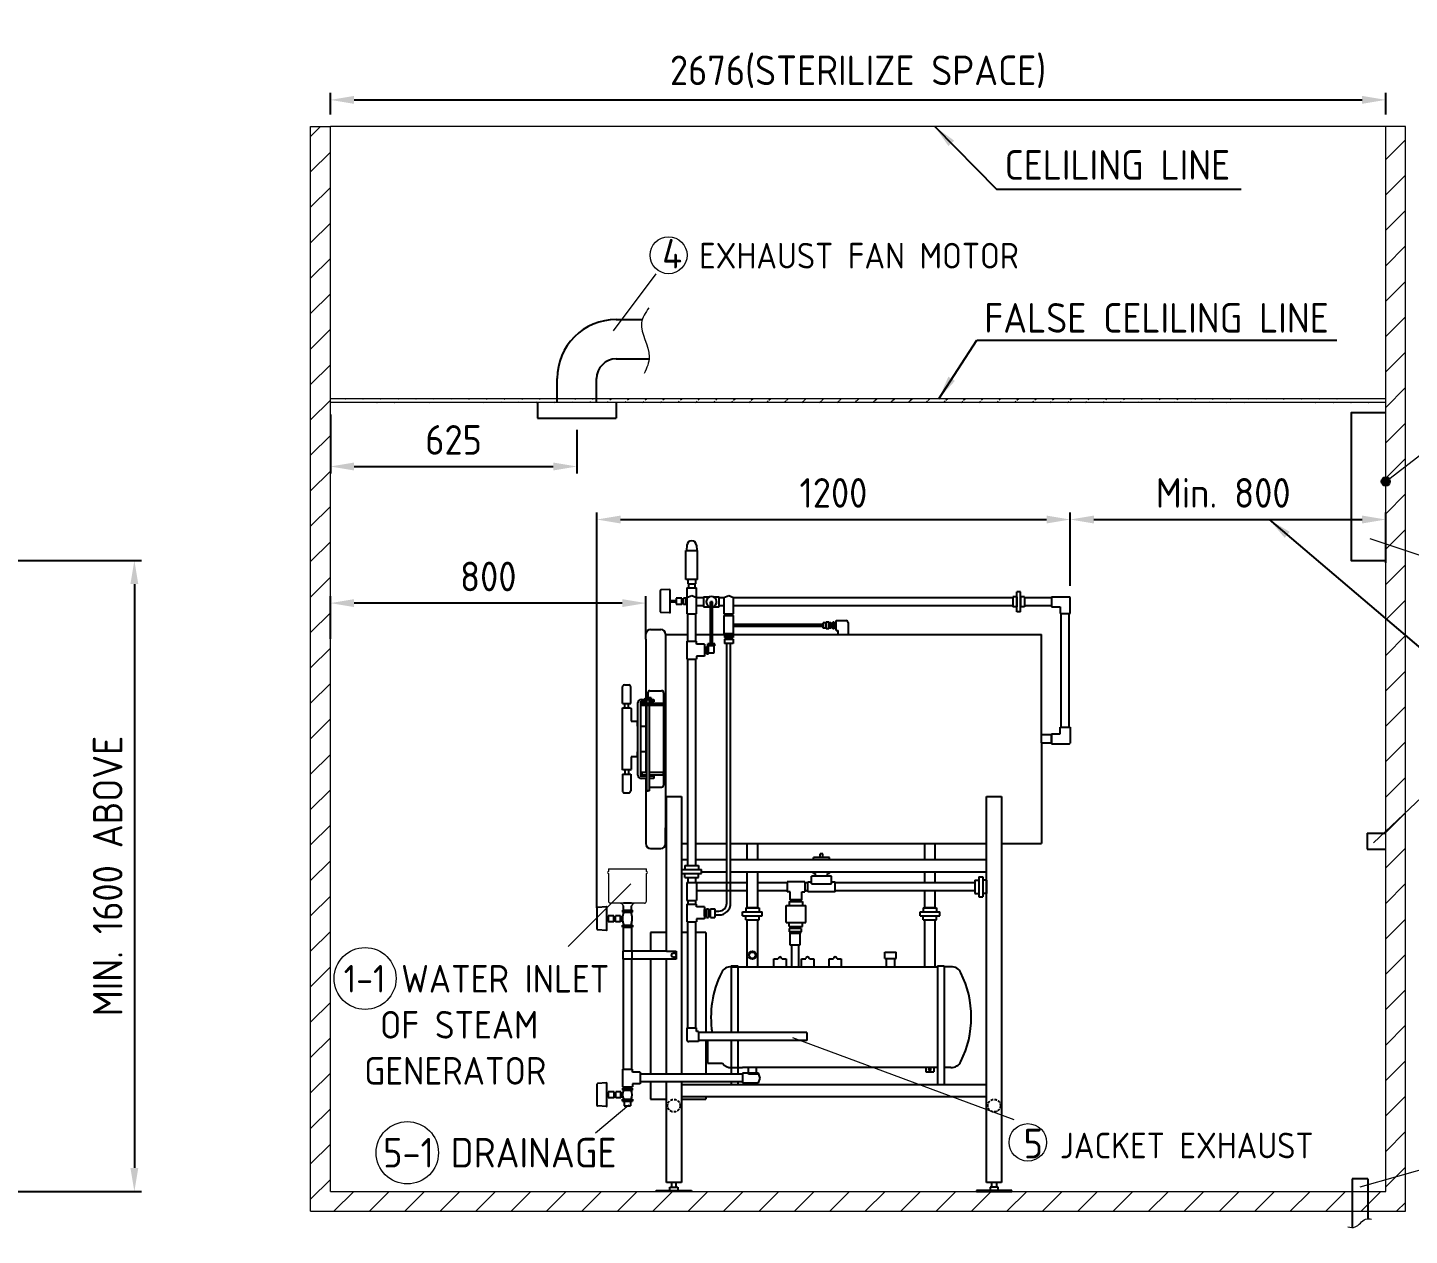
# Model space of a CAD drawing. Header units: millimetres. Extents: x 13007 to 24727, y 23 to 8263.
# Drawn here: x 19214 to 22717, y 1985 to 5047 of the extents above; entities that cross this region are included whole.
import ezdxf

# ---------------------------------------------------------------- set-up
doc = ezdxf.new("R2010")
doc.units = ezdxf.units.MM
doc.linetypes.add('DASHED2', pattern=[9.525, 6.35, -3.175])
doc.linetypes.add('HIDDEN', pattern=[9.525, 6.35, -3.175])
doc.layers.get('0').update_dxf_attribs({"lineweight": 25})
for name, color, linetype, lineweight in [('D', 3, 'Continuous', 13), ('H', 2, 'HIDDEN', 15), ('S', 4, 'Continuous', 15)]:
    doc.layers.add(name, color=color, linetype=linetype, lineweight=lineweight)
doc.styles.get("Standard").update_dxf_attribs({"font": 'KAIU.TTF'})
doc.styles.add('STU25', font='isocp2.shx')
doc.dimstyles.new('STU25', dxfattribs={"dimscale": 30, "dimtxt": 2.5, "dimasz": 2, "dimexe": 0.6, "dimexo": 1, "dimgap": 1, "dimtad": 1, "dimdsep": 46, "dimtxsty": 'STU25', "dimcen": 2, "dimazin": 2, "dimtfac": 1, "dimtmove": 0, "dimatfit": 3, "dimfxl": 0, "dimtolj": 1, "dimtzin": 0, "dimarcsym": 0})
doc.dimstyles.new('STU25$7', dxfattribs={"dimscale": 30, "dimtxt": 2.5, "dimasz": 2, "dimexe": 1.25, "dimexo": 0.625, "dimgap": 1, "dimtad": 0, "dimdec": 4, "dimdsep": 46, "dimtxsty": 'STU25', "dimcen": 2.5, "dimazin": 2, "dimtfac": 1, "dimtdec": 4, "dimtmove": 0, "dimatfit": 3, "dimfxl": 0, "dimtolj": 1, "dimtzin": 0, "dimarcsym": 0})

# ---------------------------------------------------------------- blocks, each defined once
blk = doc.blocks.new('*D11')
at = {"layer": 'D', "color": 0, "lineweight": -2}
for p, q in [((19981.2, 4826), (19981.2, 4881.5)), ((22657, 4826), (22657, 4881.5)), ((20041.2, 4863.5), (22597, 4863.5))]:
    blk.add_line(p, q, dxfattribs=at)
at = {"layer": 'D', "color": 0}
for points in [[(20041.2, 4873.5), (20041.2, 4853.5), (19981.2, 4863.5)], [(22597, 4853.5), (22597, 4873.5), (22657, 4863.5)]]:
    blk.add_solid(points, dxfattribs=at)
at = {"layer": 'Defpoints', "color": 0}
for p in [(22657, 4863.5), (19981.2, 4796), (22657, 4796)]:
    blk.add_point(p, dxfattribs=at)
at = {"layer": 'D', "color": 0, "insert": (21319.1, 4934.7), "char_height": 75, "attachment_point": 5, "style": 'STU25'}
blk.add_mtext('\\A1;{\\Fisocp2.shx;2676(STERILIZE SPACE)}', dxfattribs=at)
blk = doc.blocks.new('*D12')
at = {"layer": 'D', "color": 0, "lineweight": -2}
for p, q in [((18856.6, 3696), (19502.3, 3696)), ((19484.3, 3636), (19484.3, 2156)), ((19186.5, 2096), (19502.3, 2096))]:
    blk.add_line(p, q, dxfattribs=at)
at = {"layer": 'D', "color": 0}
for points in [[(19494.3, 3636), (19474.3, 3636), (19484.3, 3696)], [(19474.3, 2156), (19494.3, 2156), (19484.3, 2096)]]:
    blk.add_solid(points, dxfattribs=at)
at = {"layer": 'Defpoints', "color": 0}
for p in [(18826.6, 3696), (19156.5, 2096), (19484.3, 2096)]:
    blk.add_point(p, dxfattribs=at)
at = {"layer": 'D', "color": 0, "insert": (19416.8, 2896), "char_height": 75, "attachment_point": 5, "rotation": 90, "style": 'STU25'}
blk.add_mtext('\\A1;{\\Fisocp2.shx;MIN. 1600 ABOVE}', dxfattribs=at)
blk = doc.blocks.new('*D15')
at = {"layer": 'D', "color": 0, "lineweight": -2}
for p, q in [((21857, 3631.5), (21857, 3817.7)), ((21917, 3799.7), (22597, 3799.7)), ((22657, 3689.5), (22657, 3817.7))]:
    blk.add_line(p, q, dxfattribs=at)
at = {"layer": 'D', "color": 0}
for points in [[(21917, 3809.7), (21917, 3789.7), (21857, 3799.7)], [(22597, 3789.7), (22597, 3809.7), (22657, 3799.7)]]:
    blk.add_solid(points, dxfattribs=at)
at = {"layer": 'Defpoints', "color": 0}
for p in [(22657, 3799.7), (22657, 3659.5), (21857, 3601.5)]:
    blk.add_point(p, dxfattribs=at)
at = {"layer": 'D', "color": 0, "insert": (22244.9, 3867.2), "char_height": 75, "attachment_point": 5, "style": 'STU25'}
blk.add_mtext('\\A1;{\\Fisocp2.shx;Min. 800}', dxfattribs=at)
blk = doc.blocks.new('*D16')
at = {"layer": 'D', "color": 0, "linetype": 'Continuous', "lineweight": -2}
for p, q in [((20657, 2815.6), (20657, 3817.7)), ((20717, 3799.7), (21797, 3799.7)), ((21857, 3631.5), (21857, 3817.7))]:
    blk.add_line(p, q, dxfattribs=at)
at = {"layer": 'D', "color": 0}
for points in [[(20717, 3809.7), (20717, 3789.7), (20657, 3799.7)], [(21797, 3789.7), (21797, 3809.7), (21857, 3799.7)]]:
    blk.add_solid(points, dxfattribs=at)
at = {"layer": 'Defpoints', "color": 0}
for p in [(21857, 3799.7), (21857, 3601.5), (20657, 2785.6)]:
    blk.add_point(p, dxfattribs=at)
at = {"layer": 'D', "color": 0, "insert": (21256.7, 3867.2), "char_height": 75, "attachment_point": 5, "style": 'STU25'}
blk.add_mtext('\\A1;{\\Fisocp2.shx;1200}', dxfattribs=at)
blk = doc.blocks.new('*D17')
at = {"layer": 'D', "color": 0, "lineweight": -2}
for p, q in [((19981.2, 3497.2), (19981.2, 3605.8)), ((20721.2, 3587.8), (20041.2, 3587.8)), ((20781.2, 3497.2), (20781.2, 3605.8))]:
    blk.add_line(p, q, dxfattribs=at)
at = {"layer": 'D', "color": 0}
for points in [[(20041.2, 3597.8), (20041.2, 3577.8), (19981.2, 3587.8)], [(20721.2, 3577.8), (20721.2, 3597.8), (20781.2, 3587.8)]]:
    blk.add_solid(points, dxfattribs=at)
at = {"layer": 'Defpoints', "color": 0}
for p in [(19981.2, 3587.8), (19981.2, 3467.2), (20781.2, 3467.2)]:
    blk.add_point(p, dxfattribs=at)
at = {"layer": 'D', "color": 0, "insert": (20381.6, 3655.3), "char_height": 75, "attachment_point": 5, "style": 'STU25'}
blk.add_mtext('\\A1;800', dxfattribs=at)
blk = doc.blocks.new('*D18')
at = {"layer": 'D', "color": 0, "linetype": 'Continuous', "lineweight": -2}
for p, q in [((19981.2, 4066), (19981.2, 3916.1)), ((20606.2, 4026.9), (20606.2, 3916.1)), ((20041.2, 3934.1), (20546.2, 3934.1))]:
    blk.add_line(p, q, dxfattribs=at)
at = {"layer": 'D', "color": 0}
for points in [[(20041.2, 3944.1), (20041.2, 3924.1), (19981.2, 3934.1)], [(20546.2, 3924.1), (20546.2, 3944.1), (20606.2, 3934.1)]]:
    blk.add_solid(points, dxfattribs=at)
at = {"layer": 'Defpoints', "color": 0}
for p in [(19981.2, 4096), (20606.2, 4056.9), (20606.2, 3934.1)]:
    blk.add_point(p, dxfattribs=at)
at = {"layer": 'D', "color": 0, "insert": (20293.7, 4001.6), "char_height": 75, "attachment_point": 5, "style": 'STU25'}
blk.add_mtext('\\A1;625', dxfattribs=at)

msp = doc.modelspace()

# ---------------------------------------------------------------- hatches: boundary and pattern name
msp.add_hatch(color=256).paths.add_polyline_path([(22667.724, 3896.038, 1), (22646.202, 3896.038, 1)])
at = {"layer": 'H', "linetype": 'HIDDEN', "ltscale": 5}
h = msp.add_hatch(dxfattribs=at)
h.set_pattern_fill('ANSI31', color=256, scale=20, style=0)
h.set_pattern_definition([(45, (254275.51, 22152.004), (-44.90128, 44.90128), [])])
h.paths.add_polyline_path([(19931.213, 4796.038), (19931.213, 2046.038), (22706.963, 2046.038), (22706.963, 4796.038), (22656.963, 4796.038), (22656.963, 2096.038), (19981.213, 2096.038), (19981.213, 4796.038)])
at = {"layer": 'H'}
h = msp.add_hatch(dxfattribs=at)
h.set_pattern_fill('ANSI31', color=256, scale=10, style=0)
h.set_pattern_definition([(45, (253994.693, 21612.33), (-22.4506403, 22.4506403), [])])
edge = h.paths.add_edge_path()
edge.add_line((22656.963, 4106.038), (19981.963, 4106.038))
edge.add_line((22656.963, 4096.038), (19981.963, 4096.038))

# ---------------------------------------------------------------- linework, layer by layer
at = {"linetype": 'Continuous'}
for p, q in [((20706.213, 4306.787), (20772.133, 4306.787)), ((20706.213, 4206.787), (20789.507, 4206.787)), ((20556.213, 4096.038), (20556.213, 4156.787)), ((20656.213, 4096.038), (20656.213, 4156.787)), ((20506.213, 4096.038), (20506.213, 4056.895)), ((20706.213, 4096.038), (20706.213, 4056.895)), ((20506.213, 4056.895), (20706.213, 4056.895)), ((20885.448, 3734.921), (20884.555, 3721.038)), ((20909.159, 3734.921), (20910.052, 3721.038)), ((20887.303, 3647.956), (20887.303, 3636.598)), ((20907.303, 3647.956), (20907.303, 3636.598)), ((20884.803, 3626.598), (20884.803, 3561.038)), ((20887.303, 3636.598), (20907.303, 3636.598)), ((20889.303, 3636.598), (20889.303, 3626.598)), ((20905.303, 3636.598), (20905.303, 3626.598)), ((20905.303, 3636.598), (20905.303, 3626.598)), ((20909.803, 3561.038), (20909.803, 3626.598)), ((21731.411, 3616.038), (21721.411, 3616.038)), ((21721.411, 3566.038), (21721.411, 3616.038)), ((21731.411, 3566.038), (21731.411, 3616.038)), ((20842.348, 3594.048), (20857.646, 3594.048)), ((20842.348, 3591.048), (20857.646, 3591.048)), ((20857.646, 3600.048), (20857.646, 3585.048)), ((20872.065, 3600.048), (20857.646, 3600.048)), ((20857.646, 3585.048), (20872.065, 3585.048)), ((20872.065, 3585.048), (20872.065, 3600.048)), ((20872.065, 3598.048), (20876.412, 3598.048)), ((20872.065, 3587.048), (20876.412, 3587.048)), ((20876.412, 3585.048), (20876.412, 3600.048)), ((20883.126, 3600.048), (20876.412, 3600.048)), ((20876.412, 3585.048), (20883.126, 3585.048)), ((20883.126, 3585.048), (20883.126, 3600.048)), ((20883.126, 3598.048), (20884.803, 3598.048)), ((20883.126, 3587.048), (20884.803, 3587.048)), ((20897.303, 3606.038), (20884.803, 3601.038)), ((20884.803, 3601.038), (20884.803, 3561.038)), ((20909.803, 3601.038), (20897.303, 3606.038)), ((20922.303, 3601.038), (20909.803, 3601.038)), ((20927.303, 3601.038), (20909.803, 3601.038)), ((20909.803, 3561.038), (20909.803, 3601.038)), ((20927.303, 3581.038), (20909.803, 3581.038)), ((20927.303, 3603.538), (20943.085, 3603.538)), ((20927.303, 3603.538), (20927.303, 3578.538)), ((20927.303, 3578.538), (20943.085, 3578.538)), ((20949.803, 3591.038), (20944.803, 3591.038)), ((20944.803, 3484.28), (20944.803, 3591.038)), ((20949.803, 3484.28), (20949.803, 3591.038)), ((20951.522, 3603.538), (20967.303, 3603.538)), ((20951.522, 3578.538), (20967.303, 3578.538)), ((20967.303, 3578.538), (20967.303, 3603.538)), ((20978.713, 3601.038), (20967.303, 3601.038)), ((20978.713, 3581.038), (20967.303, 3581.038)), ((20991.213, 3606.038), (20978.713, 3601.038)), ((20978.713, 3601.038), (20978.713, 3561.038)), ((20978.713, 3601.038), (20978.713, 3576.038)), ((21003.713, 3601.038), (20991.213, 3606.038)), ((21711.411, 3601.038), (21003.713, 3601.038)), ((21003.713, 3561.038), (21003.713, 3601.038)), ((21711.411, 3581.038), (21003.713, 3581.038)), ((21721.411, 3603.538), (21711.411, 3603.538)), ((21711.411, 3603.538), (21711.411, 3578.538)), ((21721.411, 3578.538), (21711.411, 3578.538)), ((21721.411, 3603.538), (21721.411, 3578.538)), ((21741.411, 3603.538), (21731.411, 3603.538)), ((21731.411, 3603.538), (21731.411, 3578.538)), ((21741.411, 3578.538), (21731.411, 3578.538)), ((21741.411, 3603.538), (21741.411, 3578.538)), ((21809.266, 3601.038), (21741.411, 3601.038)), ((21809.266, 3581.038), (21741.411, 3581.038)), ((21809.266, 3603.538), (21854.963, 3603.538)), ((21809.266, 3603.538), (21809.266, 3578.538)), ((21809.266, 3578.538), (21831.963, 3578.538)), ((21831.963, 3578.538), (21831.963, 3561.424)), ((21856.963, 3561.424), (21856.963, 3601.538)), ((20884.803, 3561.038), (20909.803, 3561.038)), ((20978.713, 3561.038), (21003.713, 3561.038)), ((20978.713, 3556.038), (20978.713, 3511.038)), ((20978.713, 3556.038), (21003.713, 3556.038)), ((20981.213, 3561.038), (20981.213, 3556.038)), ((21001.213, 3561.038), (21001.213, 3556.038)), ((21003.713, 3511.038), (21003.713, 3556.038)), ((21244.772, 3539.788), (21238.345, 3539.788)), ((21238.345, 3522.288), (21238.345, 3539.788)), ((21244.772, 3522.288), (21244.772, 3539.788)), ((21254.854, 3522.288), (21254.854, 3539.788)), ((21258.713, 3539.788), (21254.854, 3539.788)), ((21258.713, 3522.288), (21258.713, 3539.788)), ((21263.713, 3518.538), (21263.713, 3543.538)), ((21731.411, 3566.038), (21721.411, 3566.038)), ((21831.963, 3561.424), (21856.963, 3561.424)), ((21834.463, 3273.153), (21834.463, 3561.441)), ((21854.463, 3273.153), (21854.463, 3561.441)), ((21854.463, 3561.424), (21856.963, 3561.424)), ((20831.213, 3508.538), (20887.303, 3508.538)), ((20907.303, 3508.538), (20982.828, 3508.538)), ((20978.713, 3511.038), (21003.713, 3511.038)), ((20980.149, 3506.038), (20980.149, 3501.038)), ((20980.149, 3506.038), (21002.121, 3506.038)), ((20982.828, 3511.038), (20982.828, 3506.038)), ((20982.828, 3506.038), (21000.047, 3506.038)), ((21000.047, 3511.038), (21000.047, 3506.038)), ((21000.047, 3508.538), (21783.962, 3508.538)), ((21002.121, 3506.038), (21002.121, 3501.038)), ((21230.695, 3533.463), (21003.713, 3533.463)), ((21230.695, 3528.463), (21003.713, 3528.463)), ((21230.695, 3523.874), (21230.695, 3538.051)), ((21237.122, 3538.051), (21230.695, 3538.051)), ((21237.122, 3523.874), (21230.695, 3523.874)), ((21237.122, 3523.874), (21237.122, 3538.051)), ((21238.345, 3536.038), (21237.122, 3536.038)), ((21238.345, 3526.038), (21237.122, 3526.038)), ((21244.772, 3522.288), (21238.345, 3522.288)), ((21245.995, 3536.038), (21244.772, 3536.038)), ((21245.995, 3526.038), (21244.772, 3526.038)), ((21249.854, 3537.598), (21245.995, 3537.598)), ((21245.995, 3524.63), (21245.995, 3537.598)), ((21249.854, 3524.63), (21245.995, 3524.63)), ((21249.854, 3524.63), (21249.854, 3537.598)), ((21254.854, 3536.038), (21249.854, 3536.038)), ((21254.854, 3526.038), (21249.854, 3526.038)), ((21258.713, 3522.288), (21254.854, 3522.288)), ((21263.713, 3536.038), (21258.713, 3536.038)), ((21263.713, 3526.038), (21258.713, 3526.038)), ((21783.962, 3233.538), (21783.962, 3508.538)), ((20884.803, 3491.038), (20884.803, 3446.038)), ((20884.803, 3491.038), (20909.803, 3491.038)), ((20909.803, 3483.538), (20909.803, 3491.038)), ((20929.803, 3483.538), (20909.803, 3483.538)), ((20929.803, 3483.538), (20929.803, 3453.538)), ((20929.803, 3475.538), (20929.803, 3461.538)), ((20929.803, 3475.538), (20934.803, 3475.538)), ((20934.803, 3459.538), (20934.803, 3477.538)), ((20934.803, 3477.538), (20939.803, 3477.538)), ((20938.303, 3479.28), (20938.303, 3484.28)), ((20956.303, 3484.28), (20938.303, 3484.28)), ((20956.303, 3479.28), (20938.303, 3479.28)), ((20939.803, 3459.538), (20939.803, 3477.538)), ((20939.803, 3475.538), (20940.303, 3475.538)), ((20940.303, 3475.538), (20940.303, 3479.28)), ((20954.303, 3463.538), (20954.303, 3479.28)), ((20956.303, 3479.28), (20956.303, 3484.28)), ((21002.121, 3501.038), (20980.149, 3501.038)), ((20980.149, 3496.038), (20980.149, 3485.16)), ((20980.149, 3496.038), (21002.121, 3496.038)), ((21002.121, 3485.16), (20980.149, 3485.16)), ((20982.828, 3501.038), (20982.828, 3496.038)), ((20982.828, 3496.038), (21000.047, 3496.038)), ((20986.096, 2827.246), (20986.096, 3485.16)), ((20996.096, 2827.246), (20996.096, 3485.16)), ((21000.047, 3501.038), (21000.047, 3496.038)), ((21002.121, 3496.038), (21002.121, 3485.16)), ((20884.803, 3446.038), (20909.803, 3446.038)), ((20909.803, 3453.538), (20909.803, 3446.038)), ((20929.803, 3453.538), (20909.803, 3453.538)), ((20929.803, 3461.538), (20934.803, 3461.538)), ((20934.803, 3459.538), (20939.803, 3459.538)), ((20939.803, 3461.538), (20952.303, 3461.538)), ((20721.75, 3333.054), (20721.75, 3375.26)), ((20726.75, 3380.26), (20737.75, 3380.26)), ((20742.75, 3333.054), (20742.75, 3375.26)), ((20721.75, 3333.054), (20742.75, 3333.054)), ((20727.5, 3322.288), (20727.5, 3333.054)), ((20737, 3322.288), (20737, 3333.054)), ((20761.213, 3151.538), (20761.213, 3335.538)), ((20767.213, 3335.538), (20767.213, 3151.538)), ((20767.213, 3335.038), (20767.213, 3335.038)), ((20769.213, 3343.538), (20801.213, 3343.538)), ((20783.787, 3337.538), (20769.213, 3337.538)), ((20780.246, 3347.574), (20779.704, 3347.032)), ((20779.704, 3344.081), (20779.704, 3347.032)), ((20779.704, 3344.081), (20780.246, 3343.538)), ((20794.18, 3347.574), (20780.246, 3347.574)), ((20794.18, 3343.538), (20780.246, 3343.538)), ((20783.787, 3116.328), (20783.787, 3343.538)), ((20790.64, 3116.328), (20790.64, 3343.538)), ((20801.213, 3337.538), (20790.64, 3337.538)), ((20794.18, 3347.574), (20794.722, 3347.032)), ((20794.722, 3344.081), (20794.18, 3343.538)), ((20794.722, 3344.081), (20794.722, 3347.032)), ((20801.213, 3343.538), (20801.213, 3337.538)), ((20722.25, 3322.288), (20720.75, 3320.788)), ((20720.75, 3320.788), (20720.75, 3166.288)), ((20722.25, 3322.288), (20742.25, 3322.288)), ((20742.25, 3322.288), (20743.75, 3320.788)), ((20743.75, 3320.788), (20743.75, 3288.538)), ((20743.75, 3288.538), (20757.25, 3288.538)), ((20758.75, 3287.038), (20757.25, 3288.538)), ((20758.75, 3287.038), (20758.75, 3276.038)), ((20758.75, 3276.038), (20761.213, 3276.038)), ((20767.213, 3276.038), (20781.213, 3276.038)), ((21831.963, 3273.153), (21856.963, 3273.153)), ((21831.963, 3256.038), (21831.963, 3273.153)), ((21854.463, 3273.153), (21856.963, 3273.153)), ((21856.963, 3273.153), (21856.963, 3233.038)), ((21783.962, 3233.538), (21783.962, 2978.538)), ((21809.266, 3256.038), (21809.266, 3231.038)), ((21809.266, 3256.038), (21831.963, 3256.038)), ((21809.266, 3231.038), (21854.963, 3231.038)), ((20743.75, 3198.538), (20743.75, 3166.288)), ((20757.25, 3198.538), (20743.75, 3198.538)), ((20757.25, 3198.538), (20758.75, 3200.038)), ((20761.213, 3211.038), (20758.75, 3211.038)), ((20758.75, 3211.038), (20758.75, 3200.038)), ((20781.213, 3211.038), (20767.213, 3211.038)), ((20722.25, 3164.788), (20720.75, 3166.288)), ((20721.75, 3154.023), (20742.75, 3154.023)), ((20721.75, 3154.023), (20721.75, 3111.816)), ((20742.25, 3164.788), (20722.25, 3164.788)), ((20727.5, 3164.788), (20727.5, 3154.023)), ((20737, 3164.788), (20737, 3154.023)), ((20742.25, 3164.788), (20743.75, 3166.288)), ((20742.75, 3154.023), (20742.75, 3111.816)), ((20767.213, 3151.038), (20767.213, 3151.038)), ((20783.787, 3149.538), (20769.213, 3149.538)), ((20783.787, 3143.538), (20769.213, 3143.538)), ((20801.213, 3149.538), (20790.64, 3149.538)), ((20801.213, 3143.538), (20790.64, 3143.538)), ((20801.213, 3149.538), (20801.213, 3143.538)), ((20726.75, 3106.816), (20737.75, 3106.816)), ((20784.329, 3112.301), (20783.787, 3116.328)), ((20784.329, 3112.301), (20787.213, 3112.301)), ((20790.097, 3112.301), (20787.213, 3112.301)), ((20790.097, 3112.301), (20790.64, 3116.328)), ((20833.16, 2705.248), (20833.16, 3097.91)), ((20833.16, 3097.91), (20871.16, 3097.91)), ((20871.16, 3097.91), (20871.16, 2393.916)), ((21645.16, 2119.038), (21645.16, 3097.91)), ((21645.16, 3097.91), (21683.16, 3097.91)), ((21683.16, 3097.91), (21683.16, 2119.038)), ((20871.16, 2978.538), (20887.303, 2978.538)), ((20907.303, 2978.538), (20986.096, 2978.538)), ((20996.096, 2978.538), (21645.16, 2978.538)), ((21683.16, 2978.538), (21783.962, 2978.538)), ((22609.619, 3004.231), (22656.963, 3004.231)), ((22609.619, 3004.231), (22609.619, 2964.231)), ((21223.431, 2942.548), (21223.431, 2952.548)), ((21229.431, 2952.548), (21223.431, 2952.548)), ((21229.431, 2942.548), (21229.431, 2952.548)), ((22609.619, 2964.231), (22656.963, 2964.231)), ((20871.16, 2937.91), (20887.303, 2937.91)), ((20872.303, 2902.548), (20872.303, 2912.548)), ((20880.303, 2922.548), (20880.303, 2912.548)), ((20907.303, 2937.91), (20986.096, 2937.91)), ((20914.303, 2922.548), (20914.303, 2912.548)), ((20922.303, 2902.548), (20922.303, 2912.548)), ((20996.096, 2937.91), (21645.16, 2937.91)), ((21206.431, 2937.91), (21206.431, 2942.548)), ((21246.431, 2942.548), (21206.431, 2942.548)), ((21246.431, 2937.91), (21246.431, 2942.548)), ((20872.303, 2905.91), (20871.16, 2905.91)), ((20880.303, 2892.548), (20880.303, 2902.548)), ((20884.803, 2892.548), (20909.803, 2892.548)), ((20884.803, 2879.204), (20884.803, 2834.204)), ((20884.803, 2879.204), (20909.803, 2879.204)), ((20887.303, 2892.548), (20887.303, 2879.204)), ((20907.303, 2892.548), (20907.303, 2879.204)), ((20909.803, 2879.204), (20909.803, 2834.204)), ((21038.213, 2878.538), (20909.803, 2878.538)), ((20914.303, 2892.548), (20914.303, 2902.548)), ((20986.096, 2905.91), (20922.303, 2905.91)), ((21645.16, 2905.91), (20996.096, 2905.91)), ((21139.354, 2878.538), (21064.213, 2878.538)), ((21139.354, 2881.038), (21139.354, 2856.038)), ((21183.854, 2881.038), (21139.354, 2881.038)), ((21183.854, 2881.038), (21183.854, 2856.038)), ((21191.431, 2878.538), (21183.854, 2878.538)), ((21191.431, 2856.038), (21191.431, 2881.038)), ((21191.431, 2881.038), (21201.431, 2881.038)), ((21201.431, 2886.038), (21201.431, 2896.038)), ((21251.431, 2896.038), (21201.431, 2896.038)), ((21201.431, 2876.038), (21201.431, 2886.038)), ((21201.431, 2876.038), (21251.431, 2876.038)), ((21206.431, 2902.548), (21206.431, 2905.91)), ((21211.431, 2902.548), (21206.431, 2902.548)), ((21211.431, 2896.038), (21211.431, 2902.548)), ((21241.431, 2896.038), (21241.431, 2902.548)), ((21246.431, 2902.548), (21241.431, 2902.548)), ((21246.431, 2902.548), (21246.431, 2905.91)), ((21251.431, 2886.038), (21251.431, 2896.038)), ((21251.431, 2876.038), (21251.431, 2886.038)), ((21251.431, 2881.038), (21261.431, 2881.038)), ((21261.431, 2856.038), (21261.431, 2881.038)), ((21615.16, 2878.538), (21261.431, 2878.538)), ((21615.16, 2885.538), (21625.16, 2885.538)), ((21625.16, 2893.538), (21635.16, 2893.538)), ((21645.16, 2885.538), (21635.16, 2885.538)), ((21038.213, 2858.538), (20909.803, 2858.538)), ((21139.354, 2858.538), (21064.213, 2858.538)), ((21146.854, 2856.038), (21139.354, 2856.038)), ((21146.854, 2836.038), (21146.854, 2856.038)), ((21176.354, 2836.038), (21176.354, 2856.038)), ((21176.354, 2856.038), (21183.854, 2856.038)), ((21191.431, 2858.538), (21183.854, 2858.538)), ((21261.431, 2856.038), (21191.431, 2856.038)), ((21615.16, 2858.538), (21261.431, 2858.538)), ((21615.16, 2851.538), (21625.16, 2851.538)), ((21625.16, 2843.538), (21635.16, 2843.538)), ((21645.16, 2851.538), (21635.16, 2851.538)), ((20721.933, 2809.603), (20746.933, 2809.603)), ((20721.933, 2809.603), (20721.933, 2804.603)), ((20721.933, 2804.603), (20746.933, 2804.603)), ((20724.283, 2811.007), (20724.283, 2820.606)), ((20724.283, 2809.603), (20744.583, 2809.603)), ((20744.583, 2811.007), (20744.583, 2820.606)), ((20746.933, 2804.603), (20746.933, 2809.603)), ((20884.803, 2834.204), (20909.803, 2834.204)), ((20884.803, 2825.048), (20909.803, 2825.048)), ((20884.803, 2825.048), (20884.803, 2780.048)), ((20887.303, 2834.204), (20887.303, 2825.048)), ((20907.303, 2834.204), (20907.303, 2825.048)), ((20909.803, 2817.548), (20909.803, 2825.048)), ((20929.803, 2817.548), (20909.803, 2817.548)), ((20929.803, 2817.548), (20929.803, 2787.548)), ((20929.803, 2811.157), (20934.803, 2811.157)), ((20929.803, 2793.939), (20929.803, 2811.157)), ((20929.803, 2809.548), (20929.803, 2795.548)), ((20934.803, 2813.232), (20939.803, 2813.232)), ((20934.803, 2791.26), (20934.803, 2813.232)), ((20934.803, 2793.939), (20934.803, 2811.157)), ((20939.803, 2813.232), (20939.803, 2791.26)), ((20939.803, 2811.157), (20944.803, 2811.157)), ((20944.803, 2813.232), (20955.681, 2813.232)), ((20944.803, 2791.26), (20944.803, 2813.232)), ((20944.803, 2793.939), (20944.803, 2811.157)), ((20955.681, 2813.232), (20955.681, 2791.26)), ((20955.681, 2807.246), (20966.096, 2807.246)), ((21026.213, 2795.208), (21026.213, 2805.208)), ((21034.213, 2815.208), (21034.213, 2805.208)), ((21068.213, 2815.208), (21068.213, 2805.208)), ((21076.213, 2795.208), (21076.213, 2805.208)), ((21136.604, 2778.263), (21136.604, 2821.038)), ((21144.604, 2831.038), (21144.604, 2821.038)), ((21176.354, 2836.038), (21146.854, 2836.038)), ((21178.604, 2831.038), (21178.604, 2821.038)), ((21186.604, 2778.263), (21186.604, 2821.038)), ((21476.213, 2795.208), (21476.213, 2805.208)), ((21484.213, 2815.208), (21484.213, 2805.208)), ((21518.213, 2815.208), (21518.213, 2805.208)), ((21526.213, 2795.208), (21526.213, 2805.208)), ((20681.963, 2789.434), (20685.221, 2789.434)), ((20681.963, 2786.434), (20685.221, 2786.434)), ((20699.64, 2795.434), (20685.221, 2795.434)), ((20685.221, 2795.434), (20685.221, 2780.434)), ((20685.221, 2780.434), (20699.64, 2780.434)), ((20699.64, 2780.434), (20699.64, 2795.434)), ((20699.64, 2793.434), (20703.987, 2793.434)), ((20699.64, 2782.434), (20703.987, 2782.434)), ((20717.22, 2795.434), (20703.987, 2795.434)), ((20703.987, 2780.434), (20703.987, 2795.434)), ((20703.987, 2780.434), (20717.22, 2780.434)), ((20717.22, 2780.434), (20717.22, 2795.434)), ((20717.22, 2793.434), (20722.026, 2793.434)), ((20717.22, 2782.434), (20722.026, 2782.434)), ((20721.933, 2771.266), (20746.933, 2771.266)), ((20721.933, 2766.266), (20721.933, 2771.266)), ((20722.026, 2782.434), (20722.026, 2793.434)), ((20746.933, 2771.266), (20746.933, 2766.266)), ((20884.803, 2780.048), (20909.803, 2780.048)), ((20909.803, 2787.548), (20909.803, 2780.048)), ((20929.803, 2787.548), (20909.803, 2787.548)), ((20929.803, 2793.939), (20934.803, 2793.939)), ((20934.803, 2791.26), (20939.803, 2791.26)), ((20939.803, 2793.939), (20944.803, 2793.939)), ((20944.803, 2791.26), (20955.681, 2791.26)), ((20955.681, 2797.246), (20966.096, 2797.246)), ((21034.213, 2785.208), (21034.213, 2795.208)), ((21068.213, 2785.208), (21068.213, 2795.208)), ((21144.604, 2768.263), (21144.604, 2778.263)), ((21178.604, 2768.263), (21178.604, 2778.263)), ((21484.213, 2785.208), (21484.213, 2795.208)), ((21518.213, 2785.208), (21518.213, 2795.208)), ((20721.933, 2766.266), (20746.933, 2766.266)), ((20833.16, 2752.41), (20792.819, 2752.41)), ((20792.819, 2752.41), (20792.819, 2705.248)), ((20887.303, 2752.41), (20871.16, 2752.41)), ((20932.819, 2752.41), (20907.303, 2752.41)), ((20932.819, 2752.41), (20932.819, 2499.99)), ((21144.096, 2763.263), (21144.096, 2754.291)), ((21174.613, 2763.263), (21144.096, 2763.263)), ((21144.096, 2754.291), (21174.613, 2754.291)), ((21145.837, 2754.291), (21145.837, 2754.227)), ((21145.837, 2754.291), (21145.837, 2751.099)), ((21145.837, 2751.099), (21172.871, 2751.099)), ((21172.871, 2754.291), (21146.092, 2754.291)), ((21146.768, 2720.717), (21146.768, 2751.099)), ((21169.354, 2763.263), (21149.354, 2763.263)), ((21171.42, 2751.099), (21171.42, 2720.717)), ((21172.871, 2754.291), (21172.871, 2751.099)), ((21174.613, 2763.263), (21174.613, 2754.291)), ((20722.433, 2705.248), (20722.433, 2685.248)), ((20724.433, 2705.248), (20722.433, 2705.248)), ((20833.16, 2705.248), (20724.433, 2705.248)), ((20745.901, 2705.248), (20745.901, 2685.248)), ((20833.16, 2705.248), (20858.12, 2705.248)), ((20858.12, 2705.248), (20858.12, 2685.248)), ((21171.42, 2720.717), (21146.768, 2720.717)), ((21150.355, 2720.717), (21150.355, 2666.208)), ((21167.833, 2720.717), (21150.355, 2720.717)), ((21167.833, 2720.717), (21167.833, 2666.208)), ((20858.12, 2685.248), (20722.433, 2685.248)), ((20792.819, 2685.248), (20792.819, 2393.916)), ((20833.16, 2393.916), (20833.16, 2685.248)), ((21026.213, 2666.208), (21520.513, 2666.208)), ((21387.081, 2686.792), (21415.345, 2686.792)), ((20884.803, 2511.474), (20884.803, 2481.474)), ((20884.803, 2511.474), (20909.803, 2511.474)), ((20909.803, 2501.474), (20909.803, 2511.474)), ((20914.803, 2501.474), (20914.803, 2476.474)), ((21189.184, 2498.974), (20914.803, 2498.974)), ((21189.184, 2478.974), (20914.803, 2478.974)), ((20932.819, 2479.99), (20932.819, 2394.932)), ((20721.933, 2406.416), (20721.933, 2361.416)), ((20721.933, 2406.416), (20746.933, 2406.416)), ((20746.933, 2398.916), (20746.933, 2406.416)), ((20766.933, 2398.916), (20746.933, 2398.916)), ((20766.933, 2398.916), (20766.933, 2368.916)), ((21026.314, 2393.916), (20766.933, 2393.916)), ((21520.513, 2410.208), (21026.213, 2410.208)), ((21026.314, 2396.416), (21026.314, 2371.416)), ((21066.314, 2396.416), (21026.314, 2396.416)), ((21066.314, 2394.096), (21041.314, 2394.096)), ((21071.314, 2383.916), (21066.314, 2396.416)), ((21066.314, 2371.416), (21071.314, 2383.916)), ((20700.374, 2349.203), (20685.956, 2349.203)), ((20685.956, 2349.203), (20685.956, 2334.203)), ((20700.374, 2334.203), (20700.374, 2349.203)), ((20700.374, 2347.203), (20704.722, 2347.203)), ((20704.722, 2334.203), (20704.722, 2349.203)), ((20717.954, 2349.203), (20704.722, 2349.203)), ((20717.954, 2334.203), (20717.954, 2349.203)), ((20717.954, 2347.203), (20722.76, 2347.203)), ((20721.933, 2361.416), (20746.933, 2361.416)), ((20721.933, 2358.416), (20721.933, 2353.416)), ((20721.933, 2358.416), (20746.933, 2358.416)), ((20721.933, 2353.416), (20746.933, 2353.416)), ((20724.433, 2361.416), (20724.433, 2358.416)), ((20744.433, 2361.416), (20744.433, 2358.416)), ((20746.933, 2368.916), (20746.933, 2361.416)), ((20766.933, 2368.916), (20746.933, 2368.916)), ((20746.933, 2353.416), (20746.933, 2358.416)), ((21026.314, 2373.916), (20766.933, 2373.916)), ((20792.819, 2373.916), (20792.819, 2329.91)), ((20833.16, 2119.038), (20833.16, 2373.916)), ((20871.16, 2373.916), (20871.16, 2119.038)), ((20871.16, 2367.91), (21645.16, 2367.91)), ((21026.314, 2371.416), (21066.314, 2371.416)), ((20681.963, 2343.203), (20685.956, 2343.203)), ((20681.963, 2340.203), (20685.956, 2340.203)), ((20685.956, 2334.203), (20700.374, 2334.203)), ((20700.374, 2336.203), (20704.722, 2336.203)), ((20704.722, 2334.203), (20717.954, 2334.203)), ((20717.954, 2336.203), (20722.76, 2336.203)), ((20721.933, 2329.989), (20746.933, 2329.989)), ((20721.933, 2324.989), (20721.933, 2329.989)), ((20721.933, 2324.989), (20746.933, 2324.989)), ((20726.433, 2324.989), (20726.433, 2313.849)), ((20726.433, 2313.849), (20742.433, 2313.849)), ((20742.433, 2324.989), (20742.433, 2313.849)), ((20746.933, 2329.989), (20746.933, 2324.989)), ((20792.819, 2329.91), (20833.16, 2329.91)), ((21645.16, 2335.91), (20871.16, 2335.91)), ((20871.16, 2329.91), (20932.819, 2329.91)), ((20932.819, 2335.91), (20932.819, 2329.91)), ((20871.16, 2119.038), (20833.16, 2119.038)), ((20841.767, 2099.038), (20841.767, 2107.038)), ((20841.767, 2107.038), (20862.552, 2107.038)), ((20846.16, 2119.038), (20846.16, 2107.038)), ((20858.16, 2107.038), (20858.16, 2119.038)), ((20862.552, 2107.038), (20862.552, 2099.038)), ((21683.16, 2119.038), (21645.16, 2119.038)), ((21653.767, 2107.038), (21653.767, 2099.038)), ((21674.552, 2107.038), (21653.767, 2107.038)), ((21658.16, 2107.038), (21658.16, 2119.038)), ((21670.16, 2119.038), (21670.16, 2107.038)), ((21674.552, 2099.038), (21674.552, 2107.038)), ((22571.963, 2128.413), (22571.963, 2005.156)), ((22611.963, 2128.413), (22571.963, 2128.413)), ((22611.963, 2128.413), (22611.963, 2026.99)), ((20807.66, 2096.038), (20807.66, 2099.038)), ((20807.66, 2099.038), (20896.66, 2099.038)), ((20896.66, 2096.038), (20807.66, 2096.038)), ((20896.66, 2099.038), (20896.66, 2096.038)), ((21619.66, 2099.038), (21619.66, 2096.038)), ((21708.66, 2099.038), (21619.66, 2099.038)), ((21619.66, 2096.038), (21708.66, 2096.038)), ((21708.66, 2096.038), (21708.66, 2099.038))]:
    msp.add_line(p, q, dxfattribs=at)
for p, q in [((20882.303, 3647.956), (20882.303, 3721.038)), ((20882.303, 3721.038), (20912.303, 3721.038)), ((20912.303, 3647.956), (20912.303, 3721.038)), ((20912.303, 3647.956), (20882.303, 3647.956)), ((20884.803, 3626.598), (20909.803, 3626.598)), ((20887.303, 3491.038), (20887.303, 3561.038)), ((20887.303, 3561.038), (20907.303, 3561.038)), ((20907.303, 3561.038), (20907.303, 3491.038)), ((21263.713, 3543.538), (21288.713, 3543.538)), ((21293.713, 3538.538), (21293.713, 3508.538)), ((20781.213, 3496.038), (20781.213, 3509.038)), ((20793.213, 3521.038), (20819.213, 3521.038)), ((20831.213, 3509.038), (20831.213, 3468.538)), ((21263.713, 3518.538), (21268.713, 3518.538)), ((21268.713, 3508.538), (21268.713, 3518.538)), ((21293.713, 3526.538), (21293.713, 3508.538)), ((20781.213, 3496.038), (20781.213, 3347.574)), ((20831.213, 3488.538), (20831.213, 2998.538)), ((20887.303, 2922.548), (20887.303, 3446.038)), ((20907.303, 3446.038), (20907.303, 2922.548)), ((20791.213, 3365.747), (20821.213, 3365.747)), ((20781.213, 3337.538), (20781.213, 3334.538)), ((20781.213, 3328.538), (20781.213, 3158.538)), ((20786.213, 3360.747), (20786.213, 3347.574)), ((20826.213, 3360.747), (20826.213, 3126.329)), ((21809.266, 3253.538), (21783.962, 3253.538)), ((21783.962, 3233.538), (21809.266, 3233.538)), ((21809.266, 3233.538), (21809.266, 3253.538)), ((20781.213, 3152.538), (20781.213, 3149.538)), ((20781.213, 3143.538), (20781.213, 2991.038)), ((20791.213, 3121.329), (20821.213, 3121.329)), ((20831.213, 2978.038), (20831.213, 3018.538)), ((20781.213, 2991.038), (20781.213, 2978.038)), ((21038.213, 2937.91), (21038.213, 2978.538)), ((21064.213, 2978.538), (21064.213, 2937.91)), ((21488.213, 2937.91), (21488.213, 2978.538)), ((21514.213, 2978.538), (21514.213, 2937.91)), ((20793.213, 2966.038), (20819.213, 2966.038)), ((20872.303, 2912.548), (20922.303, 2912.548)), ((20880.303, 2922.548), (20914.303, 2922.548)), ((20872.303, 2902.548), (20922.303, 2902.548)), ((20880.303, 2892.548), (20914.303, 2892.548)), ((21038.213, 2815.208), (21038.213, 2905.91)), ((21064.213, 2905.91), (21064.213, 2815.208)), ((21488.213, 2878.538), (21488.213, 2905.91)), ((21514.213, 2905.91), (21514.213, 2878.538)), ((21615.16, 2885.538), (21615.16, 2851.538)), ((21625.16, 2893.538), (21625.16, 2843.538)), ((21635.16, 2893.538), (21635.16, 2843.538)), ((21645.16, 2885.538), (21645.16, 2851.538)), ((21488.213, 2815.208), (21488.213, 2858.538)), ((21514.213, 2858.538), (21514.213, 2815.208)), ((20734.433, 2827.087), (20724.283, 2827.087)), ((20724.283, 2811.007), (20724.283, 2809.603)), ((20744.583, 2827.087), (20734.433, 2827.087)), ((20744.583, 2809.603), (20744.583, 2811.007)), ((21026.213, 2805.208), (21076.213, 2805.208)), ((21034.213, 2815.208), (21068.213, 2815.208)), ((21064.213, 2815.208), (21038.213, 2815.208)), ((21136.604, 2821.038), (21186.604, 2821.038)), ((21144.604, 2831.038), (21178.604, 2831.038)), ((21174.604, 2831.038), (21148.604, 2831.038)), ((21151.604, 2831.038), (21151.604, 2836.038)), ((21171.604, 2836.038), (21171.604, 2831.038)), ((21476.213, 2805.208), (21526.213, 2805.208)), ((21484.213, 2815.208), (21518.213, 2815.208)), ((21514.213, 2815.208), (21488.213, 2815.208)), ((21514.213, 2815.208), (21488.213, 2815.208)), ((20724.433, 2705.248), (20724.433, 2775.865)), ((20744.433, 2775.865), (20744.433, 2705.248)), ((20887.303, 2511.474), (20887.303, 2780.048)), ((20907.303, 2780.048), (20907.303, 2511.474)), ((21026.213, 2795.208), (21076.213, 2795.208)), ((21034.213, 2785.208), (21068.213, 2785.208)), ((21038.213, 2667.208), (21038.213, 2785.208)), ((21064.213, 2785.208), (21064.213, 2667.208)), ((21136.604, 2778.263), (21186.604, 2778.263)), ((21144.604, 2768.263), (21178.604, 2768.263)), ((21149.354, 2763.263), (21149.354, 2768.263)), ((21169.354, 2768.263), (21169.354, 2763.263)), ((21476.213, 2795.208), (21526.213, 2795.208)), ((21484.213, 2785.208), (21518.213, 2785.208)), ((21488.213, 2667.208), (21488.213, 2785.208)), ((21514.213, 2785.208), (21514.213, 2667.208)), ((21387.081, 2702.708), (21415.345, 2702.708)), ((21387.081, 2686.792), (21387.081, 2702.708)), ((21415.345, 2686.792), (21415.345, 2702.708)), ((20724.433, 2406.416), (20724.433, 2685.248)), ((20744.433, 2685.248), (20744.433, 2406.416)), ((20997.522, 2668.208), (21014.522, 2668.208)), ((20997.522, 2668.208), (20997.522, 2498.974)), ((21014.522, 2668.208), (21014.522, 2498.974)), ((21105.713, 2667.208), (21105.713, 2686.208)), ((21105.713, 2686.208), (21116.544, 2686.208)), ((21125.882, 2686.208), (21136.713, 2686.208)), ((21136.713, 2686.208), (21136.713, 2667.208)), ((21175.713, 2667.208), (21175.713, 2686.208)), ((21175.713, 2686.208), (21186.544, 2686.208)), ((21195.882, 2686.208), (21206.713, 2686.208)), ((21206.713, 2686.208), (21206.713, 2667.208)), ((21245.713, 2667.208), (21245.713, 2686.208)), ((21245.713, 2686.208), (21256.544, 2686.208)), ((21265.882, 2686.208), (21276.713, 2686.208)), ((21276.713, 2686.208), (21276.713, 2667.208)), ((21391.213, 2686.792), (21411.213, 2686.792)), ((21391.213, 2666.208), (21391.213, 2686.792)), ((21411.213, 2686.792), (21411.213, 2666.208)), ((21520.513, 2668.208), (21520.513, 2367.91)), ((21520.513, 2668.208), (21537.513, 2668.208)), ((21537.513, 2668.208), (21537.513, 2367.91)), ((20914.803, 2501.474), (20909.803, 2501.474)), ((21189.184, 2498.974), (21189.184, 2478.974)), ((20914.803, 2476.474), (20889.803, 2476.474)), ((20937.489, 2478.974), (20937.489, 2421.208)), ((20997.522, 2478.974), (20997.522, 2393.916)), ((21014.522, 2478.974), (21014.522, 2393.916)), ((20937.489, 2421.208), (20975.408, 2421.208)), ((21041.213, 2394.096), (21041.213, 2409.208)), ((21066.314, 2394.096), (21046.314, 2394.096)), ((21061.213, 2409.208), (21061.213, 2394.096)), ((21491.213, 2411.208), (21491.213, 2399.208)), ((21491.213, 2399.208), (21511.213, 2399.208)), ((21511.213, 2411.208), (21511.213, 2399.208)), ((20997.522, 2373.916), (20997.522, 2367.91)), ((21014.522, 2373.916), (21014.522, 2367.91))]:
    msp.add_line(p, q)
at = {"color": 7, "linetype": 'Continuous'}
for p, q in [((20817.348, 3619.066), (20817.348, 3566.03)), ((20841.822, 3622.246), (20819.244, 3621.063)), ((20842.348, 3563.349), (20842.348, 3621.747)), ((20841.822, 3562.85), (20819.244, 3564.033)), ((20656.963, 2814.452), (20656.963, 2761.417)), ((20681.437, 2817.633), (20658.858, 2816.449)), ((20681.963, 2758.736), (20681.963, 2817.133)), ((20681.437, 2758.236), (20658.858, 2759.42)), ((20656.963, 2368.22), (20656.963, 2315.185)), ((20681.437, 2371.401), (20658.858, 2370.218)), ((20681.963, 2312.504), (20681.963, 2370.902)), ((20681.437, 2312.004), (20658.858, 2313.188))]:
    msp.add_line(p, q, dxfattribs=at)
at = {"color": 7, "linetype": 'Continuous', "lineweight": 15}
for p, q in [((20686.433, 2914.087), (20686.433, 2907.871)), ((20686.433, 2914.087), (20782.433, 2914.087)), ((20782.433, 2907.871), (20782.433, 2914.087)), ((20686.433, 2902.303), (20686.433, 2832.087)), ((20782.433, 2832.087), (20782.433, 2902.303)), ((20777.433, 2827.087), (20691.433, 2827.087))]:
    msp.add_line(p, q, dxfattribs=at)
at = {"lineweight": -3}
for p, q in [((20997.657, 2666.208), (21026.213, 2666.208)), ((21554.769, 2666.208), (21537.513, 2666.208)), ((20997.657, 2410.208), (21026.213, 2410.208)), ((21554.769, 2410.208), (21537.513, 2410.208))]:
    msp.add_line(p, q, dxfattribs=at)
at = {"linetype": 'Continuous'}
msp.add_lwpolyline([(22656.963, 4069.908), (22569.377, 4069.908), (22569.377, 3696.038), (22656.963, 3696.038)], dxfattribs=at)
msp.add_lwpolyline([(20826.213, 3334.538), (20826.213, 3328.538), (20771.213, 3328.538), (20771.213, 3334.538)], close=True)
for points in [[(20783.787, 3158.538), (20771.213, 3158.538), (20771.213, 3152.538), (20783.787, 3152.538)], [(20790.64, 3152.538), (20826.213, 3152.538), (20826.213, 3158.538), (20790.64, 3158.538)]]:
    msp.add_lwpolyline(points)
for centre, radius in [((22656.963, 3896.038), 10.761), ((21051.213, 2695.208), 10), ((21051.213, 2695.208), 8), ((21501.213, 2405.208), 2.5)]:
    msp.add_circle(centre, radius)
msp.add_circle((20852.16, 2695.248), 5.623, dxfattribs=at)
at = {"linetype": 'DASHED2'}
for centre in [(20852.16, 2313.91), (21664.16, 2313.91)]:
    msp.add_circle(centre, 16, dxfattribs=at)
at = {"linetype": 'Continuous'}
for centre, radius, start, end in [((20706.213, 4156.787), 150, 90, 180), ((20706.213, 4156.787), 50, 90, 180), ((20897.303, 3734.158), 11.88, 3.680791, 176.319209), ((20947.303, 3591.038), 13.193, 280.923636, 259.076364), ((21854.963, 3601.538), 2, 0, 90), ((20952.303, 3463.538), 2, 270, 0), ((20726.75, 3375.26), 5, 90, 180), ((20737.75, 3375.26), 5, 0, 90), ((20769.213, 3335.538), 8, 90, 180), ((20769.213, 3335.538), 2, 90, 180), ((21854.963, 3233.038), 2, 270, 0), ((20769.213, 3151.538), 8, 180, 270), ((20769.213, 3151.538), 2, 180, 270), ((20726.75, 3111.816), 5, 180, 270), ((20737.75, 3111.816), 5, 270, 0), ((20764.957, 2787.934), 42.931, 157.153781, 202.846219), ((20703.908, 2787.934), 42.931, 337.153781, 22.846219), ((20966.096, 2827.246), 20, 270, 0), ((20966.096, 2827.246), 30, 270, 0), ((21121.213, 2686.208), 4.669, 0, 180), ((21191.213, 2686.208), 4.669, 0, 180), ((21261.213, 2686.208), 4.669, 0, 180), ((20744.079, 2341.703), 22.053, 147.917364, 212.082636), ((20724.786, 2341.703), 22.053, 327.917364, 32.082636)]:
    msp.add_arc(centre, radius, start, end, dxfattribs=at)
at = {"color": 7, "linetype": 'Continuous'}
for centre, radius, start, end in [((20819.348, 3619.066), 2, 93, 180), ((20841.848, 3621.747), 0.5, 0, 93), ((20819.348, 3566.03), 2, 180, 267), ((20841.848, 3563.349), 0.5, 267, 0), ((20658.963, 2814.452), 2, 93, 180), ((20681.463, 2817.133), 0.5, 0, 93), ((20658.963, 2761.417), 2, 180, 267), ((20681.463, 2758.736), 0.5, 267, 0), ((20658.963, 2368.22), 2, 93, 180), ((20681.463, 2370.902), 0.5, 0, 93), ((20658.963, 2315.185), 2, 180, 267), ((20681.463, 2312.504), 0.5, 267, 0)]:
    msp.add_arc(centre, radius, start, end, dxfattribs=at)
for centre, radius, start, end in [((21288.713, 3538.538), 5, 0, 90), ((20793.213, 3509.038), 12, 90, 180), ((20819.213, 3509.038), 12, 0, 90), ((20791.213, 3360.747), 5, 90, 180), ((20821.213, 3360.747), 5, 0, 90), ((20821.213, 3126.329), 5, 270, 0), ((20793.213, 2978.038), 12, 180, 270), ((20819.213, 2978.038), 12, 270, 0), ((20889.803, 2481.474), 5, 180, 270)]:
    msp.add_arc(centre, radius, start, end)
at = {"color": 7, "linetype": 'Continuous', "lineweight": 15}
for centre, radius, start, end in [((20686.133, 2907.871), 0.3, 276.15064, 0), ((20782.733, 2907.871), 0.3, 180, 263.84936), ((20686.433, 2905.087), 2.5, 96.15064, 263.84936), ((20686.133, 2902.303), 0.3, 0, 83.84936), ((20782.733, 2902.303), 0.3, 96.15064, 180), ((20782.433, 2905.087), 2.5, 276.15064, 83.84936), ((20691.433, 2832.087), 5, 180, 270), ((20714.922, 2817.087), 10, 20.605558, 90), ((20753.943, 2817.087), 10, 90, 159.394442), ((20777.433, 2832.087), 5, 270, 0)]:
    msp.add_arc(centre, radius, start, end, dxfattribs=at)
at = {"lineweight": -3}
for centre, radius, start, end in [((20997.657, 2638.208), 28, 90, 153.6122), ((21554.769, 2638.208), 28, 26.3878, 90), ((21199.213, 2538.208), 253, 153.6122, 188.921198), ((21353.213, 2538.208), 253, 333.6122, 26.3878), ((20997.657, 2438.208), 28, 217.383198, 270), ((21554.769, 2438.208), 28, 270, 333.6122)]:
    msp.add_arc(centre, radius, start, end, dxfattribs=at)
at = {"layer": 'D', "linetype": 'Continuous'}
msp.add_line((20698.834, 4278.399), (20807.382, 4422.11), dxfattribs=at)
at = {"layer": 'D'}
for p, q in [((22656.963, 3896.038), (22764.277, 3978.626)), ((22616.794, 3751.303), (22748.507, 3707.982)), ((22626.185, 2980.467), (22818.055, 3161.884)), ((20584.475, 2717.58), (20742.71, 2876.189)), ((21152.903, 2486.603), (21714.108, 2279.065)), ((20737.566, 2315.524), (20653.759, 2244.093)), ((22591.857, 2107.766), (22783.527, 2162.296))]:
    msp.add_line(p, q, dxfattribs=at)
for centre, radius in [((20838.771, 4469.596), 46.868), ((20069.341, 2636.296), 78.472), ((20176.328, 2194.382), 79.006), ((21749.612, 2220.827), 47.5)]:
    msp.add_circle(centre, radius, dxfattribs=at)
for points in [[(20788.448, 4336.364), (20770.186, 4298.459), (20789.852, 4212.121), (20777.209, 4170.005)], [(22561.299, 2006.296), (22579.628, 2006.296), (22606.034, 2026.166), (22621.256, 2026.166)]]:
    msp.add_spline(points, degree=3, dxfattribs=at)
at = {"layer": 'S', "linetype": 'Continuous'}
for p, q in [((19931.213, 2046.038), (19931.213, 4796.038)), ((19931.213, 4796.038), (19981.213, 4796.038)), ((19981.213, 2096.038), (19981.213, 4796.038)), ((22656.963, 4796.038), (19981.213, 4796.038)), ((22656.963, 2096.038), (22656.963, 4796.038)), ((22706.963, 4796.038), (22656.963, 4796.038)), ((22706.963, 2046.038), (22706.963, 4796.038)), ((22656.963, 4106.038), (19981.963, 4106.038)), ((22656.963, 4096.038), (19981.963, 4096.038)), ((19981.213, 2096.038), (22656.963, 2096.038)), ((19931.213, 2046.038), (22706.963, 2046.038))]:
    msp.add_line(p, q, dxfattribs=at)
at = {"layer": 'S'}
msp.add_line((21708.66, 2096.038), (22656.963, 2096.038), dxfattribs=at)

# ---------------------------------------------------------------- texts
at = {"layer": 'D', "color": 11, "attachment_point": 1}
for s, insert, char_height in [('{\\Fisocp2.shx;\\C3;CELILING LINE}', (21690.809, 4736.039), 75), ('{\\Fisocp2.shx;\\C3;4 \\H0.8667x;EXHAUST FAN MOTOR}', (20822.583, 4510.954), 75), ('{\\Fisocp2.shx;\\C3;FALSE CELILING LINE}', (21638.89, 4348.348), 75), ('{\\Fisocp2.shx;\\C3;1-1 WATER INLET\\P \\f???|b0|i0|c0|p65;  \\Fisocp2.shx;OF STEAM \\P\\f???|b0|i0|c0|p65;  \\Fisocp2.shx;GENERATOR}', (20015.104, 2670.577), 70), ('{\\Fisocp2.shx;\\C3;5 \\H0.8667x;JACKET EXHAUST}', (21738.94, 2255.348), 75)]:
    msp.add_mtext(s, dxfattribs=dict(at, insert=insert, char_height=char_height))
at = {"layer": 'D', "color": 11, "insert": (20114.965, 2232.136), "char_height": 75, "attachment_point": 1, "style": 'STU25'}
msp.add_mtext('{\\C3;5-1 DRAINAGE }', dxfattribs=at)

# ---------------------------------------------------------------- dimensions: what is measured, and where the dimension line sits
at = {"layer": 'D'}
dim = msp.add_linear_dim(base=(22656.963, 4863.495), p1=(19981.213, 4796.038), p2=(22656.963, 4796.038), text='{\\Fisocp2.shx;<>(STERILIZE SPACE)}', dimstyle='STU25', override={"dimdec": 0}, dxfattribs=at)
dim.commit()
dim.dimension.update_dxf_attribs({"geometry": '*D11', "text_midpoint": (21319.088, 4934.745)})
at = {"layer": 'D', "linetype": 'Continuous'}
dim = msp.add_linear_dim(base=(20606.213, 3934.082), p1=(19981.213, 4096.038), p2=(20606.213, 4056.895), dimstyle='STU25', dxfattribs=at)
dim.commit()
dim.dimension.update_dxf_attribs({"geometry": '*D18', "text_midpoint": (20293.713, 4001.582)})
at = {"layer": 'D'}
dim = msp.add_linear_dim(base=(22656.963, 3799.68), p1=(21856.963, 3601.538), p2=(22656.963, 3659.503), text='{\\Fisocp2.shx;Min. <>}', dimstyle='STU25', dxfattribs=at)
dim.commit()
dim.dimension.update_dxf_attribs({"geometry": '*D15', "text_midpoint": (22244.898, 3799.68), "dimtype": 160})
at = {"layer": 'D', "linetype": 'Continuous'}
dim = msp.add_linear_dim(base=(21856.963, 3799.68), p1=(20656.963, 2785.581), p2=(21856.963, 3601.538), text='{\\Fisocp2.shx;<>}', dimstyle='STU25', dxfattribs=at)
dim.commit()
dim.dimension.update_dxf_attribs({"geometry": '*D16', "text_midpoint": (21256.685, 3799.68), "dimtype": 160})
at = {"layer": 'D'}
dim = msp.add_linear_dim(base=(19484.293, 2096.038), p1=(18826.638, 3696.038), p2=(19156.492, 2096.038), angle=90, text='{\\Fisocp2.shx;MIN. <> ABOVE}', dimstyle='STU25', dxfattribs=at)
dim.commit()
dim.dimension.update_dxf_attribs({"geometry": '*D12', "text_midpoint": (19416.793, 2896.038)})
dim = msp.add_linear_dim(base=(19981.213, 3587.791), p1=(20781.213, 3467.167), p2=(19981.213, 3467.167), dimstyle='STU25', dxfattribs=at)
dim.commit()
dim.dimension.update_dxf_attribs({"geometry": '*D17', "text_midpoint": (20381.588, 3587.791), "dimtype": 160})

# ---------------------------------------------------------------- leaders
for points in [[(21513.506, 4796.038), (21669.971, 4637.027), (22290.696, 4637.027)], [(21523.726, 4106.038), (21619.973, 4254.707), (22533.349, 4254.707)], [(22361.433, 3799.68), (22763.279, 3458.577), (23861.594, 3458.577)], [(18840.811, 2096.038), (19199.296, 1872.559), (20426.424, 1872.559)]]:
    msp.add_leader(points, dimstyle='STU25$7', override={"dimgap": 1, "dimtad": 0}, dxfattribs=at)

doc.saveas('drawing.dxf')
